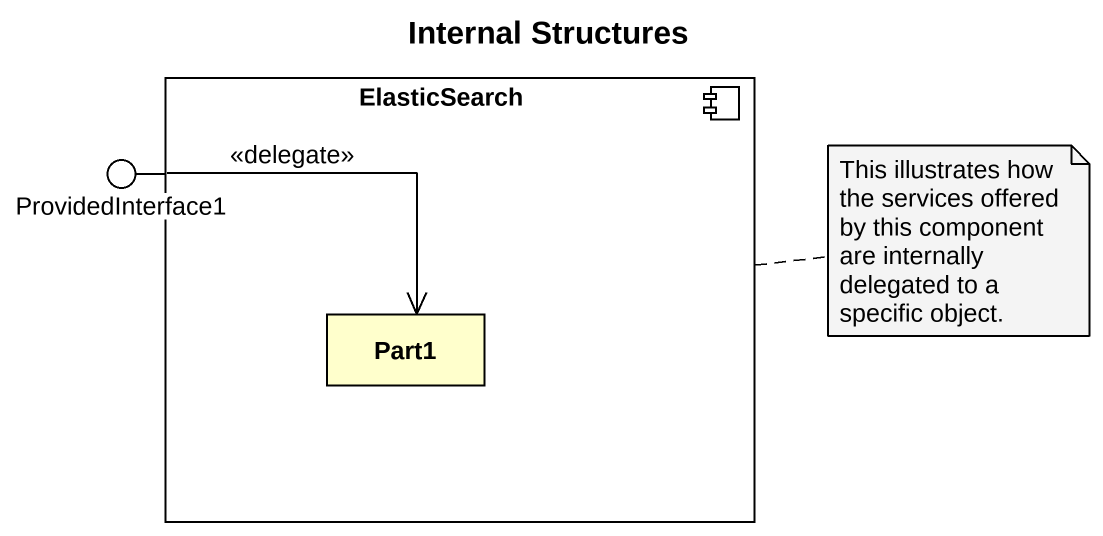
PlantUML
@startuml
title Internal Structures
component ElasticSearch {
  rectangle Part1
}
() ProvidedInterface1
ElasticSearch -left- ProvidedInterface1
ProvidedInterface1 --> Part1 : <<delegate>>
note right of ElasticSearch : This illustrates how the services offered by this component are internally delegated to a specific object.
@enduml
